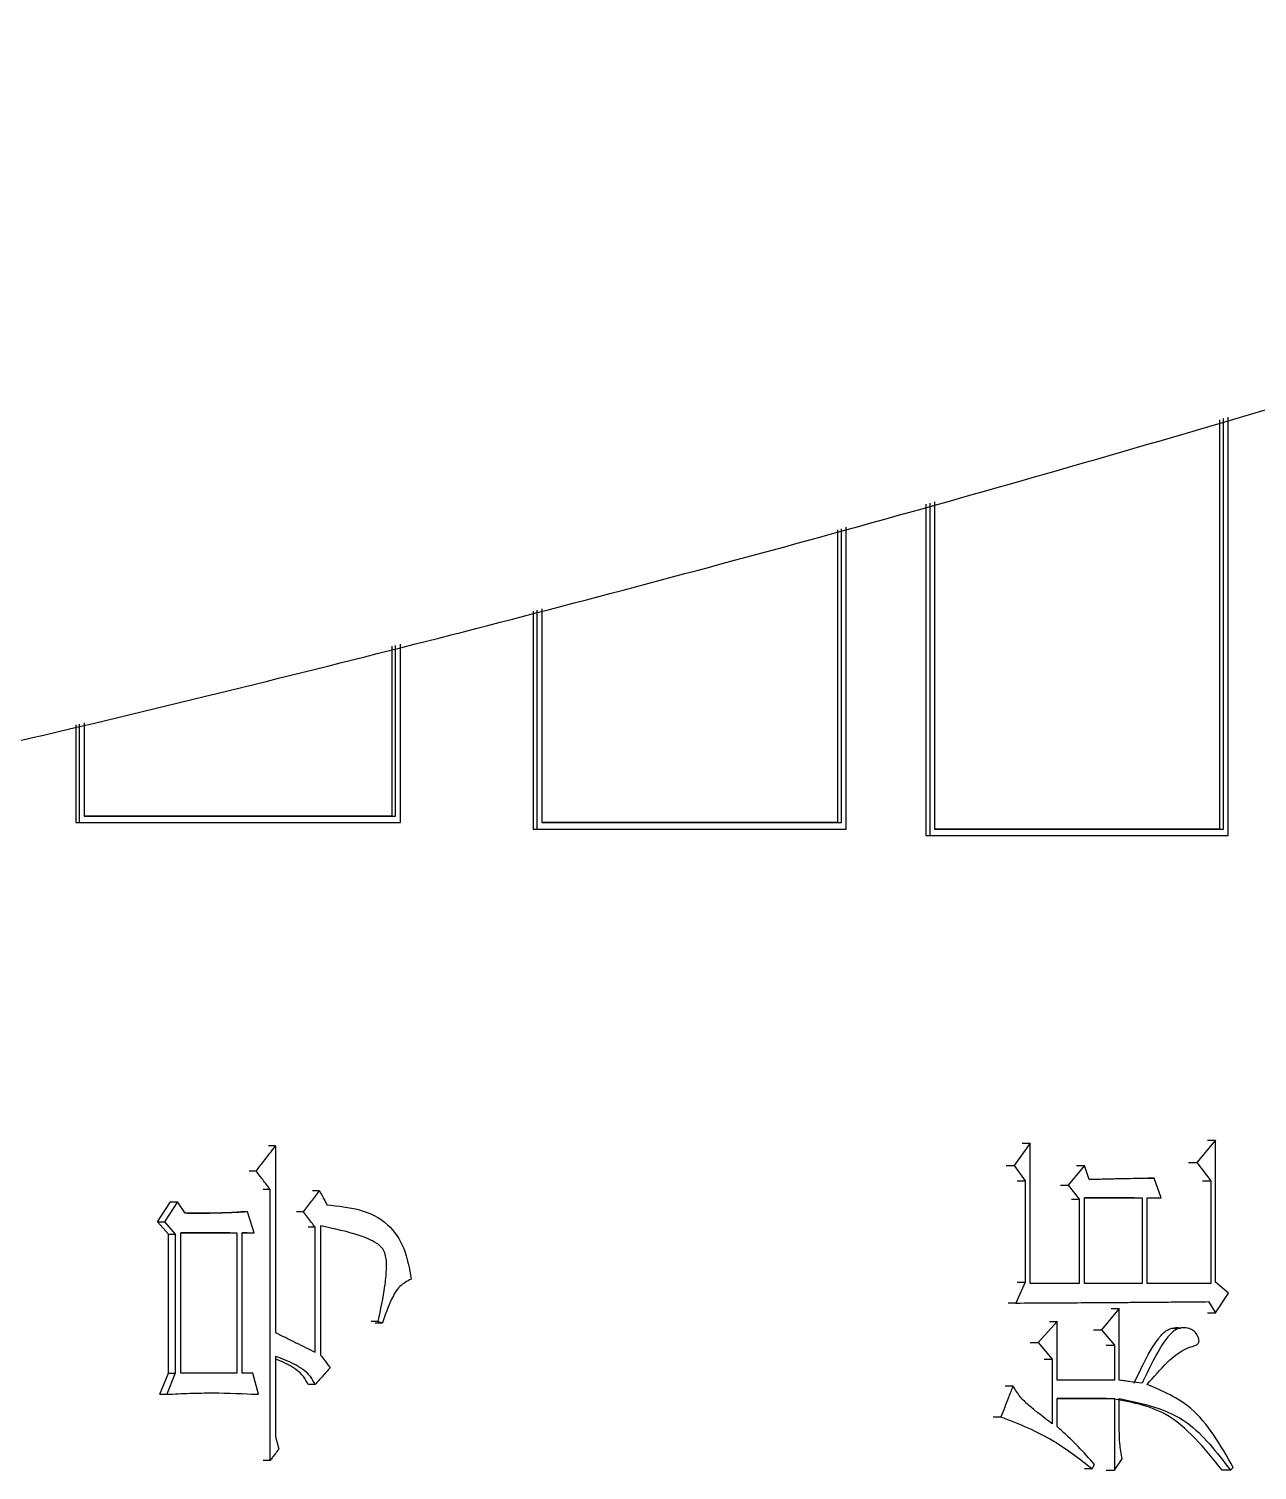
# Model space of a CAD drawing. Header units: millimetres. Extents: x 1890 to 4327, y 775 to 2498.
# Drawn here: x 3048.88 to 3058.34, y 1126.37 to 1137.47 of the extents above; entities that cross this region are included whole.
import ezdxf

# ---------------------------------------------------------------- set-up
doc = ezdxf.new("R2010")
doc.units = ezdxf.units.MM

msp = doc.modelspace()

# ---------------------------------------------------------------- linework, layer by layer
at = {"color": 7, "linetype": 'Continuous', "lineweight": 25}
for p, q in [((3058.082, 1131.305), (3058.082, 1134.468)), ((3058.117, 1131.255), (3058.117, 1134.478)), ((3058.051, 1134.459), (3058.051, 1131.305)), ((3055.788, 1133.807), (3055.788, 1131.255)), ((3055.818, 1133.815), (3055.818, 1131.255)), ((3055.854, 1133.826), (3055.854, 1131.305)), ((3055.109, 1133.611), (3055.109, 1131.355)), ((3055.139, 1131.355), (3055.139, 1133.619)), ((3055.175, 1131.305), (3055.175, 1133.63)), ((3052.764, 1132.984), (3052.764, 1131.305)), ((3052.792, 1132.991), (3052.792, 1131.305)), ((3052.83, 1133.001), (3052.83, 1131.355)), ((3051.675, 1132.714), (3051.675, 1131.405)), ((3051.702, 1131.405), (3051.702, 1132.72)), ((3051.74, 1131.355), (3051.74, 1132.73)), ((3049.239, 1132.108), (3049.239, 1131.355)), ((3049.265, 1132.114), (3049.265, 1131.355)), ((3049.304, 1132.124), (3049.304, 1131.405)), ((3049.239, 1131.355), (3049.678, 1131.355)), ((3049.239, 1131.355), (3049.265, 1131.355)), ((3049.881, 1131.355), (3051.713, 1131.355)), ((3051.675, 1131.405), (3051.702, 1131.405)), ((3051.713, 1131.355), (3051.74, 1131.355)), ((3055.109, 1131.355), (3055.139, 1131.355)), ((3052.764, 1131.305), (3055.146, 1131.305)), ((3052.764, 1131.305), (3052.792, 1131.305)), ((3055.146, 1131.305), (3055.175, 1131.305)), ((3055.788, 1131.255), (3058.086, 1131.255)), ((3055.788, 1131.255), (3055.818, 1131.255)), ((3058.051, 1131.305), (3058.082, 1131.305)), ((3058.086, 1131.255), (3058.117, 1131.255)), ((3050.778, 1128.864), (3050.725, 1128.864)), ((3050.778, 1128.864), (3050.778, 1127.426)), ((3056.592, 1128.886), (3056.468, 1128.713)), ((3056.531, 1128.886), (3056.592, 1128.886)), ((3056.592, 1127.804), (3056.592, 1128.886)), ((3058.021, 1128.908), (3057.876, 1128.735)), ((3057.958, 1128.908), (3058.021, 1128.908)), ((3058.021, 1127.815), (3058.021, 1128.908)), ((3056.407, 1128.713), (3056.468, 1128.713)), ((3056.468, 1128.713), (3056.553, 1128.594)), ((3057.01, 1128.713), (3056.886, 1128.562)), ((3056.948, 1128.713), (3057.01, 1128.713)), ((3057.048, 1128.605), (3057.01, 1128.713)), ((3057.813, 1128.735), (3057.876, 1128.735)), ((3057.876, 1128.735), (3057.983, 1128.594)), ((3050.629, 1128.67), (3050.576, 1128.67)), ((3056.493, 1128.594), (3056.553, 1128.594)), ((3056.553, 1128.594), (3056.553, 1127.815)), ((3057.485, 1128.616), (3057.547, 1128.616)), ((3057.601, 1128.464), (3057.547, 1128.616)), ((3057.92, 1128.594), (3057.983, 1128.594)), ((3057.983, 1128.594), (3057.983, 1127.804)), ((3050.737, 1128.529), (3050.683, 1128.529)), ((3050.737, 1126.441), (3050.737, 1128.529)), ((3051.117, 1128.518), (3051.063, 1128.518)), ((3056.825, 1128.562), (3056.886, 1128.562)), ((3056.886, 1128.562), (3056.971, 1128.453)), ((3049.87, 1128.28), (3049.97, 1128.432)), ((3050.023, 1128.432), (3049.923, 1128.28)), ((3049.97, 1128.432), (3050.023, 1128.432)), ((3050.081, 1128.345), (3050.023, 1128.432)), ((3050.563, 1128.356), (3050.51, 1128.356)), ((3050.613, 1128.194), (3050.563, 1128.356)), ((3050.993, 1128.356), (3050.939, 1128.356)), ((3056.91, 1128.453), (3056.971, 1128.453)), ((3056.971, 1128.453), (3056.971, 1127.804)), ((3057.01, 1127.804), (3057.01, 1128.464)), ((3057.01, 1128.464), (3057.455, 1128.464)), ((3057.393, 1128.464), (3057.01, 1128.464)), ((3057.394, 1128.464), (3057.455, 1128.464)), ((3057.455, 1128.464), (3057.455, 1127.804)), ((3057.494, 1128.464), (3057.601, 1128.464)), ((3057.494, 1127.804), (3057.494, 1128.464)), ((3057.539, 1128.464), (3057.601, 1128.464)), ((3049.87, 1128.28), (3049.923, 1128.28)), ((3049.954, 1128.183), (3049.87, 1128.28)), ((3049.923, 1128.28), (3050.006, 1128.183)), ((3051.125, 1128.248), (3051.125, 1127.253)), ((3049.954, 1128.183), (3050.006, 1128.183)), ((3049.954, 1127.112), (3049.954, 1128.183)), ((3050.006, 1128.183), (3050.006, 1127.112)), ((3050.048, 1127.112), (3050.048, 1128.194)), ((3050.048, 1128.194), (3050.48, 1128.194)), ((3050.427, 1128.194), (3050.048, 1128.194)), ((3050.427, 1128.194), (3050.48, 1128.194)), ((3050.48, 1128.194), (3050.48, 1127.112)), ((3050.522, 1127.112), (3050.522, 1128.194)), ((3050.522, 1128.194), (3050.613, 1128.194)), ((3050.559, 1128.194), (3050.522, 1128.194)), ((3050.559, 1128.194), (3050.613, 1128.194)), ((3051.084, 1128.237), (3051.03, 1128.237)), ((3051.084, 1127.274), (3051.084, 1128.237)), ((3056.553, 1127.815), (3056.483, 1127.653)), ((3056.971, 1127.804), (3056.592, 1127.804)), ((3057.455, 1127.804), (3057.01, 1127.804)), ((3057.983, 1127.804), (3057.494, 1127.804)), ((3058.12, 1127.729), (3058.021, 1127.815)), ((3058.021, 1127.577), (3058.12, 1127.729)), ((3056.483, 1127.653), (3056.423, 1127.653)), ((3057.279, 1127.61), (3057.141, 1127.447)), ((3057.217, 1127.61), (3057.279, 1127.61)), ((3057.279, 1127.058), (3057.279, 1127.61)), ((3057.967, 1127.664), (3058.021, 1127.577)), ((3051.569, 1127.512), (3051.515, 1127.512)), ((3051.547, 1127.501), (3051.602, 1127.501)), ((3051.569, 1127.512), (3051.602, 1127.501)), ((3056.801, 1127.512), (3056.654, 1127.35)), ((3056.74, 1127.512), (3056.801, 1127.512)), ((3056.801, 1127.058), (3056.801, 1127.512)), ((3057.958, 1127.577), (3058.021, 1127.577)), ((3057.079, 1127.447), (3057.141, 1127.447)), ((3057.141, 1127.447), (3057.241, 1127.328)), ((3057.743, 1127.458), (3057.681, 1127.458)), ((3056.593, 1127.35), (3056.654, 1127.35)), ((3056.654, 1127.35), (3056.762, 1127.22)), ((3057.179, 1127.328), (3057.241, 1127.328)), ((3057.241, 1127.328), (3057.241, 1127.058)), ((3050.778, 1127.242), (3050.778, 1126.625)), ((3056.701, 1127.22), (3056.762, 1127.22)), ((3056.762, 1127.22), (3056.762, 1126.723)), ((3049.887, 1126.95), (3049.954, 1127.112)), ((3050.006, 1127.112), (3049.94, 1126.95)), ((3049.954, 1127.112), (3050.006, 1127.112)), ((3050.48, 1127.112), (3050.048, 1127.112)), ((3050.604, 1127.112), (3050.522, 1127.112)), ((3050.646, 1126.95), (3050.604, 1127.112)), ((3051.084, 1127.025), (3051.03, 1127.025)), ((3057.241, 1127.058), (3056.801, 1127.058)), ((3049.887, 1126.95), (3049.94, 1126.95)), ((3050.592, 1126.95), (3050.646, 1126.95)), ((3056.4, 1127.015), (3056.46, 1127.015)), ((3056.801, 1126.917), (3057.241, 1126.917)), ((3056.801, 1126.701), (3056.801, 1126.917)), ((3057.179, 1126.917), (3056.801, 1126.917)), ((3057.179, 1126.917), (3057.241, 1126.917)), ((3057.241, 1126.917), (3057.241, 1126.366)), ((3057.279, 1126.669), (3057.279, 1126.917)), ((3056.306, 1126.777), (3056.367, 1126.777)), ((3050.778, 1126.625), (3050.803, 1126.528)), ((3050.737, 1126.441), (3050.683, 1126.441)), ((3057.071, 1126.376), (3057.087, 1126.409)), ((3057.241, 1126.366), (3057.302, 1126.452)), ((3058.135, 1126.366), (3058.157, 1126.387))]:
    msp.add_line(p, q, dxfattribs=at)
at = {"color": 7, "linetype": 'Continuous', "lineweight": 25, "flags": 128}
for points in [[(3056.493, 1127.815), (3056.508, 1127.815), (3056.523, 1127.815), (3056.553, 1127.815)], [(3057.071, 1126.376), (3057.047, 1126.376), (3057.028, 1126.376), (3057.01, 1126.376)], [(3057.179, 1126.366), (3057.194, 1126.366), (3057.21, 1126.366), (3057.241, 1126.366)], [(3058.135, 1126.366), (3058.112, 1126.366), (3058.092, 1126.366), (3058.072, 1126.366)]]:
    msp.add_lwpolyline(points, dxfattribs=at)
at = {"color": 7, "linetype": 'Continuous', "lineweight": 25}
for points, knots in [([(3009.456, 1127.481), (3012.016, 1127.506), (3015.597, 1127.541), (3020.866, 1127.82), (3025.33, 1128.155), (3030.646, 1128.721), (3036.215, 1129.494), (3042.029, 1130.504), (3048, 1131.76), (3054.076, 1133.271), (3060.214, 1135.042), (3066.379, 1137.076), (3072.543, 1139.375), (3078.68, 1141.941), (3084.768, 1144.771), (3090.787, 1147.865), (3096.72, 1151.219), (3102.549, 1154.831), (3108.259, 1158.697), (3113.834, 1162.811), (3119.262, 1167.168), (3124.527, 1171.763), (3129.619, 1176.587), (3134.524, 1181.635), (3139.231, 1186.898), (3143.728, 1192.368), (3148.007, 1198.036), (3152.055, 1203.893), (3155.865, 1209.93), (3159.427, 1216.136), (3162.732, 1222.5), (3165.773, 1229.013), (3168.542, 1235.662), (3171.032, 1242.436), (3173.238, 1249.324), (3175.152, 1256.313), (3176.771, 1263.391), (3178.089, 1270.544), (3179.101, 1277.761), (3179.806, 1285.028), (3180.199, 1292.333), (3180.278, 1299.66), (3180.041, 1306.998), (3179.486, 1314.333), (3178.614, 1321.651), (3177.424, 1328.938), (3175.916, 1336.181), (3174.091, 1343.365), (3171.95, 1350.478), (3169.497, 1357.505), (3166.732, 1364.434), (3163.659, 1371.25), (3160.282, 1377.941), (3156.604, 1384.493), (3152.631, 1390.893), (3148.366, 1397.128), (3143.815, 1403.186), (3138.983, 1409.055), (3133.875, 1414.721), (3128.499, 1420.174), (3123.052, 1425.221), (3117.579, 1429.873), (3112.12, 1434.143), (3106.496, 1438.185), (3100.714, 1441.994), (3094.787, 1445.562), (3088.724, 1448.884), (3082.538, 1451.954), (3076.242, 1454.767), (3069.848, 1457.319), (3063.373, 1459.606), (3056.835, 1461.622), (3050.26, 1463.364), (3043.687, 1464.829), (3037.194, 1466.011), (3030.904, 1466.908), (3025.38, 1467.491), (3020.498, 1467.859), (3015.674, 1468.099), (3009.699, 1468.216), (3004.182, 1468.105), (2998.913, 1467.834), (2994.449, 1467.496), (2989.133, 1466.931), (2983.564, 1466.158), (2977.75, 1465.148), (2971.779, 1463.892), (2965.703, 1462.381), (2959.565, 1460.61), (2953.4, 1458.576), (2947.236, 1456.277), (2941.099, 1453.711), (2935.011, 1450.881), (2928.992, 1447.787), (2923.059, 1444.433), (2917.23, 1440.82), (2911.52, 1436.955), (2905.945, 1432.841), (2900.517, 1428.484), (2895.252, 1423.889), (2890.16, 1419.065), (2885.255, 1414.017), (2880.549, 1408.754), (2876.051, 1403.284), (2871.773, 1397.616), (2867.724, 1391.759), (2863.914, 1385.722), (2860.352, 1379.516), (2857.048, 1373.152), (2854.005, 1366.64), (2851.243, 1359.988), (2848.906, 1353.706), (2847.627, 1349.601), (2847.064, 1347.792)], [0, 0, 0, 0, 0.0102074, 0.014274, 0.021037, 0.0280561, 0.0355867, 0.0434511, 0.0515783, 0.0599113, 0.0684099, 0.0770439, 0.085791, 0.0946336, 0.1035582, 0.112554, 0.1216124, 0.1307262, 0.1398897, 0.1490979, 0.1583469, 0.1676331, 0.1769537, 0.1863062, 0.1956884, 0.2050985, 0.2145348, 0.2239961, 0.233481, 0.2429885, 0.2525178, 0.262068, 0.2716385, 0.2812287, 0.2908382, 0.3004664, 0.3101132, 0.3197782, 0.3294613, 0.3391624, 0.3488814, 0.3586183, 0.3683733, 0.3781464, 0.387938, 0.3977483, 0.4075776, 0.4174265, 0.4272956, 0.4371854, 0.4470968, 0.4570307, 0.4669882, 0.4769704, 0.486979, 0.4970156, 0.5070822, 0.5171812, 0.5273154, 0.5374882, 0.5477037, 0.5569145, 0.5661226, 0.5753266, 0.5845258, 0.5937191, 0.6029052, 0.6120821, 0.6212471, 0.6303962, 0.6395236, 0.6486197, 0.6576679, 0.6666375, 0.6754633, 0.6839789, 0.6919633, 0.6976055, 0.7035012, 0.7112199, 0.7214273, 0.7254939, 0.7322569, 0.739276, 0.7468066, 0.754671, 0.7627982, 0.7711312, 0.7796298, 0.7882638, 0.7970109, 0.8058535, 0.8147781, 0.8237739, 0.8328323, 0.8419461, 0.8511096, 0.8603178, 0.8695668, 0.878853, 0.8881736, 0.8975261, 0.9069083, 0.9163184, 0.9257547, 0.935216, 0.9447009, 0.9542084, 0.9637377, 0.9732879, 0.9828584, 0.9924486, 1, 1, 1, 1]), ([(3049.265, 1131.355), (3049.515, 1131.355), (3050.015, 1131.355), (3050.841, 1131.355), (3051.413, 1131.355), (3051.74, 1131.355)], [0, 0, 0, 0, 0.300085, 0.60017, 1, 1, 1, 1]), ([(3049.304, 1131.405), (3049.554, 1131.405), (3050.054, 1131.405), (3050.854, 1131.405), (3051.401, 1131.405), (3051.702, 1131.405)], [0, 0, 0, 0, 0.309667, 0.619333, 1, 1, 1, 1]), ([(3051.675, 1131.405), (3051.477, 1131.405), (3051.082, 1131.405), (3050.294, 1131.405), (3049.698, 1131.405), (3049.304, 1131.405)], [0, 0, 0, 0, 0.252756, 0.505512, 1, 1, 1, 1]), ([(3052.83, 1131.355), (3053.07, 1131.355), (3053.552, 1131.355), (3054.323, 1131.355), (3054.849, 1131.355), (3055.139, 1131.355)], [0, 0, 0, 0, 0.30968, 0.61936, 1, 1, 1, 1]), ([(3055.109, 1131.355), (3054.919, 1131.355), (3054.539, 1131.355), (3053.781, 1131.355), (3053.208, 1131.355), (3052.83, 1131.355)], [0, 0, 0, 0, 0.253112, 0.506224, 1, 1, 1, 1]), ([(3052.792, 1131.305), (3053.033, 1131.305), (3053.515, 1131.305), (3054.311, 1131.305), (3054.861, 1131.305), (3055.175, 1131.305)], [0, 0, 0, 0, 0.300085, 0.60017, 1, 1, 1, 1]), ([(3055.818, 1131.255), (3056.051, 1131.255), (3056.516, 1131.255), (3057.284, 1131.255), (3057.814, 1131.255), (3058.117, 1131.255)], [0, 0, 0, 0, 0.300085, 0.60017, 1, 1, 1, 1]), ([(3055.854, 1131.305), (3056.087, 1131.305), (3056.552, 1131.305), (3057.296, 1131.305), (3057.803, 1131.305), (3058.082, 1131.305)], [0, 0, 0, 0, 0.30968, 0.61936, 1, 1, 1, 1]), ([(3058.051, 1131.305), (3057.867, 1131.305), (3057.501, 1131.305), (3056.771, 1131.305), (3056.219, 1131.305), (3055.854, 1131.305)], [0, 0, 0, 0, 0.2534485, 0.506897, 1, 1, 1, 1]), ([(3050.629, 1128.67), (3050.648, 1128.695), (3050.683, 1128.74), (3050.732, 1128.805), (3050.763, 1128.844), (3050.778, 1128.864)], [0, 0, 0, 0, 0.384573, 0.692287, 1, 1, 1, 1]), ([(3050.737, 1128.529), (3050.727, 1128.542), (3050.708, 1128.567), (3050.672, 1128.613), (3050.646, 1128.648), (3050.629, 1128.67)], [0, 0, 0, 0, 0.2662451, 0.5324905, 1, 1, 1, 1]), ([(3057.547, 1128.616), (3057.486, 1128.614), (3057.421, 1128.613), (3057.352, 1128.611), (3057.336, 1128.611), (3057.321, 1128.611), (3057.305, 1128.61), (3057.29, 1128.61), (3057.275, 1128.61), (3057.255, 1128.609), (3057.24, 1128.609), (3057.225, 1128.609), (3057.209, 1128.608), (3057.194, 1128.608), (3057.167, 1128.607), (3057.12, 1128.606), (3057.076, 1128.605), (3057.048, 1128.605)], [0, 0, 0, 0, 0.369844, 0.392959, 0.416074, 0.462305, 0.48542, 0.508535, 0.554765, 0.577881, 0.624111, 0.647226, 0.670342, 0.716572, 0.739687, 0.832148, 1, 1, 1, 1]), ([(3050.993, 1128.356), (3051.014, 1128.383), (3051.055, 1128.437), (3051.096, 1128.491), (3051.117, 1128.518)], [0, 0, 0, 0, 0.499999, 1, 1, 1, 1]), ([(3051.117, 1128.518), (3051.124, 1128.504), (3051.138, 1128.479), (3051.157, 1128.443), (3051.169, 1128.421), (3051.174, 1128.41)], [0, 0, 0, 0, 0.39043, 0.695215, 1, 1, 1, 1]), ([(3050.563, 1128.356), (3050.559, 1128.356), (3050.551, 1128.355), (3050.539, 1128.355), (3050.527, 1128.354), (3050.515, 1128.353), (3050.504, 1128.353), (3050.492, 1128.352), (3050.482, 1128.352), (3050.472, 1128.351), (3050.462, 1128.351), (3050.45, 1128.35), (3050.434, 1128.349), (3050.418, 1128.349), (3050.402, 1128.348), (3050.39, 1128.348), (3050.375, 1128.347), (3050.359, 1128.347), (3050.343, 1128.347), (3050.331, 1128.346), (3050.315, 1128.346), (3050.299, 1128.346), (3050.283, 1128.346), (3050.267, 1128.345), (3050.251, 1128.345), (3050.235, 1128.345), (3050.224, 1128.345), (3050.212, 1128.345), (3050.2, 1128.345), (3050.19, 1128.345), (3050.182, 1128.345), (3050.174, 1128.345), (3050.166, 1128.345), (3050.158, 1128.345), (3050.152, 1128.345), (3050.146, 1128.345), (3050.138, 1128.345), (3050.13, 1128.345), (3050.122, 1128.345), (3050.114, 1128.345), (3050.106, 1128.345), (3050.098, 1128.345), (3050.09, 1128.345), (3050.085, 1128.345), (3050.081, 1128.345)], [0, 0, 0, 0, 0.024742, 0.049483, 0.074225, 0.098967, 0.123709, 0.14845, 0.173192, 0.185563, 0.210305, 0.235047, 0.259788, 0.309272, 0.334014, 0.358756, 0.383497, 0.432981, 0.457723, 0.482464, 0.507206, 0.55669, 0.581431, 0.606173, 0.655657, 0.680399, 0.70514, 0.729882, 0.754624, 0.779366, 0.791736, 0.804107, 0.828849, 0.84122, 0.853591, 0.865962, 0.878333, 0.903074, 0.915445, 0.927816, 0.952558, 0.964929, 0.9773, 1, 1, 1, 1]), ([(3050.099, 1128.345), (3050.107, 1128.345), (3050.18, 1128.345), (3050.317, 1128.347), (3050.446, 1128.353), (3050.51, 1128.356)], [0, 0, 0, 0, 0.061457, 0.530599, 1, 1, 1, 1]), ([(3051.084, 1128.237), (3051.074, 1128.25), (3051.054, 1128.276), (3051.024, 1128.315), (3051.003, 1128.342), (3050.993, 1128.356)], [0, 0, 0, 0, 0.3146533, 0.657326, 1, 1, 1, 1]), ([(3051.174, 1128.41), (3051.345, 1128.392), (3051.585, 1128.366), (3051.783, 1128.077), (3051.809, 1127.918), (3051.823, 1127.837)], [0, 0, 0, 0, 0.544628, 0.767125, 1, 1, 1, 1]), ([(3051.569, 1127.512), (3051.588, 1127.603), (3051.612, 1127.712), (3051.629, 1127.855), (3051.635, 1127.935), (3051.632, 1128.015), (3051.606, 1128.072), (3051.545, 1128.128), (3051.383, 1128.194), (3051.23, 1128.226), (3051.125, 1128.248)], [0, 0, 0, 0, 0.237785, 0.287938, 0.366632, 0.446055, 0.486951, 0.527634, 0.676721, 1, 1, 1, 1]), ([(3051.823, 1127.837), (3051.792, 1127.821), (3051.728, 1127.789), (3051.658, 1127.662), (3051.623, 1127.563), (3051.602, 1127.501)], [0, 0, 0, 0, 0.2675988, 0.548584, 1, 1, 1, 1]), ([(3056.483, 1127.653), (3056.568, 1127.654), (3056.736, 1127.655), (3056.987, 1127.656), (3057.196, 1127.658), (3057.405, 1127.659), (3057.589, 1127.661), (3057.79, 1127.662), (3057.908, 1127.663), (3057.967, 1127.664)], [0, 0, 0, 0, 0.168661, 0.337321, 0.505982, 0.590312, 0.758972, 0.879486, 1, 1, 1, 1]), ([(3057.393, 1127.036), (3057.416, 1127.084), (3057.472, 1127.204), (3057.548, 1127.344), (3057.63, 1127.439), (3057.688, 1127.463), (3057.728, 1127.467), (3057.747, 1127.459), (3057.75, 1127.458)], [0, 0, 0, 0, 0.2545356, 0.6322289, 0.7772264, 0.880906, 0.9842735, 1, 1, 1, 1]), ([(3050.778, 1127.426), (3050.804, 1127.413), (3050.857, 1127.387), (3050.959, 1127.336), (3051.034, 1127.299), (3051.084, 1127.274)], [0, 0, 0, 0, 0.257226, 0.514452, 1, 1, 1, 1]), ([(3057.494, 1127.026), (3057.544, 1127.084), (3057.644, 1127.202), (3057.777, 1127.306), (3057.864, 1127.325), (3057.883, 1127.337), (3057.889, 1127.345), (3057.892, 1127.353), (3057.894, 1127.364), (3057.891, 1127.381), (3057.881, 1127.407), (3057.86, 1127.435), (3057.824, 1127.458), (3057.78, 1127.466), (3057.728, 1127.458), (3057.655, 1127.406), (3057.566, 1127.265), (3057.499, 1127.13), (3057.458, 1127.042), (3057.455, 1127.036)], [0, 0, 0, 0, 0.181627, 0.364877, 0.405345, 0.414708, 0.422096, 0.428255, 0.434387, 0.44497, 0.464039, 0.494559, 0.524876, 0.568261, 0.613388, 0.663291, 0.787095, 0.985392, 1, 1, 1, 1]), ([(3051.125, 1127.253), (3051.135, 1127.24), (3051.152, 1127.218), (3051.176, 1127.185), (3051.192, 1127.165), (3051.199, 1127.155)], [0, 0, 0, 0, 0.384577, 0.692287, 1, 1, 1, 1]), ([(3051.084, 1127.025), (3051.072, 1127.047), (3051.05, 1127.09), (3050.994, 1127.14), (3050.928, 1127.18), (3050.854, 1127.214), (3050.803, 1127.233), (3050.778, 1127.242)], [0, 0, 0, 0, 0.176065, 0.348002, 0.566634, 0.783694, 1, 1, 1, 1]), ([(3051.03, 1127.025), (3051.018, 1127.047), (3050.996, 1127.09), (3050.94, 1127.141), (3050.874, 1127.18), (3050.818, 1127.207), (3050.785, 1127.219), (3050.778, 1127.221)], [0, 0, 0, 0, 0.208214, 0.411477, 0.669881, 0.9264, 1, 1, 1, 1]), ([(3051.199, 1127.155), (3051.189, 1127.144), (3051.168, 1127.121), (3051.13, 1127.077), (3051.102, 1127.046), (3051.084, 1127.025)], [0, 0, 0, 0, 0.2674634, 0.534927, 1, 1, 1, 1]), ([(3057.455, 1127.036), (3057.426, 1127.04), (3057.382, 1127.045), (3057.323, 1127.053), (3057.294, 1127.056), (3057.279, 1127.058)], [0, 0, 0, 0, 0.499999, 0.749999, 1, 1, 1, 1]), ([(3058.157, 1126.387), (3058.06, 1126.558), (3057.887, 1126.858), (3057.613, 1126.975), (3057.494, 1127.026)], [0, 0, 0, 0, 0.56753, 1, 1, 1, 1]), ([(3049.94, 1126.95), (3049.999, 1126.953), (3050.118, 1126.959), (3050.354, 1126.963), (3050.529, 1126.955), (3050.646, 1126.95)], [0, 0, 0, 0, 0.2520851, 0.5041975, 1, 1, 1, 1]), ([(3056.46, 1127.015), (3056.448, 1126.985), (3056.427, 1126.93), (3056.396, 1126.85), (3056.377, 1126.801), (3056.367, 1126.777)], [0, 0, 0, 0, 0.380374, 0.690187, 1, 1, 1, 1]), ([(3056.762, 1126.723), (3056.726, 1126.751), (3056.665, 1126.797), (3056.581, 1126.864), (3056.513, 1126.929), (3056.478, 1126.986), (3056.46, 1127.015)], [0, 0, 0, 0, 0.336864, 0.555373, 0.775639, 1, 1, 1, 1]), ([(3058.072, 1126.366), (3057.935, 1126.535), (3057.693, 1126.834), (3057.361, 1126.892), (3057.217, 1126.917)], [0, 0, 0, 0, 0.566016, 1, 1, 1, 1]), ([(3057.279, 1126.917), (3057.463, 1126.879), (3057.797, 1126.81), (3058.03, 1126.503), (3058.135, 1126.366)], [0, 0, 0, 0, 0.551707, 1, 1, 1, 1]), ([(3056.367, 1126.777), (3056.505, 1126.722), (3056.754, 1126.624), (3056.974, 1126.452), (3057.071, 1126.376)], [0, 0, 0, 0, 0.556947, 1, 1, 1, 1]), ([(3057.087, 1126.409), (3057.046, 1126.456), (3056.98, 1126.532), (3056.883, 1126.626), (3056.828, 1126.676), (3056.801, 1126.701)], [0, 0, 0, 0, 0.450179, 0.724893, 1, 1, 1, 1]), ([(3057.302, 1126.452), (3057.294, 1126.492), (3057.281, 1126.563), (3057.28, 1126.636), (3057.279, 1126.669)], [0, 0, 0, 0, 0.558835, 1, 1, 1, 1]), ([(3050.803, 1126.528), (3050.794, 1126.516), (3050.778, 1126.495), (3050.756, 1126.466), (3050.743, 1126.45), (3050.737, 1126.441)], [0, 0, 0, 0, 0.4283604, 0.7141802, 1, 1, 1, 1])]:
    msp.add_open_spline(points, degree=3, knots=knots, dxfattribs=at)

doc.saveas('drawing.dxf')
